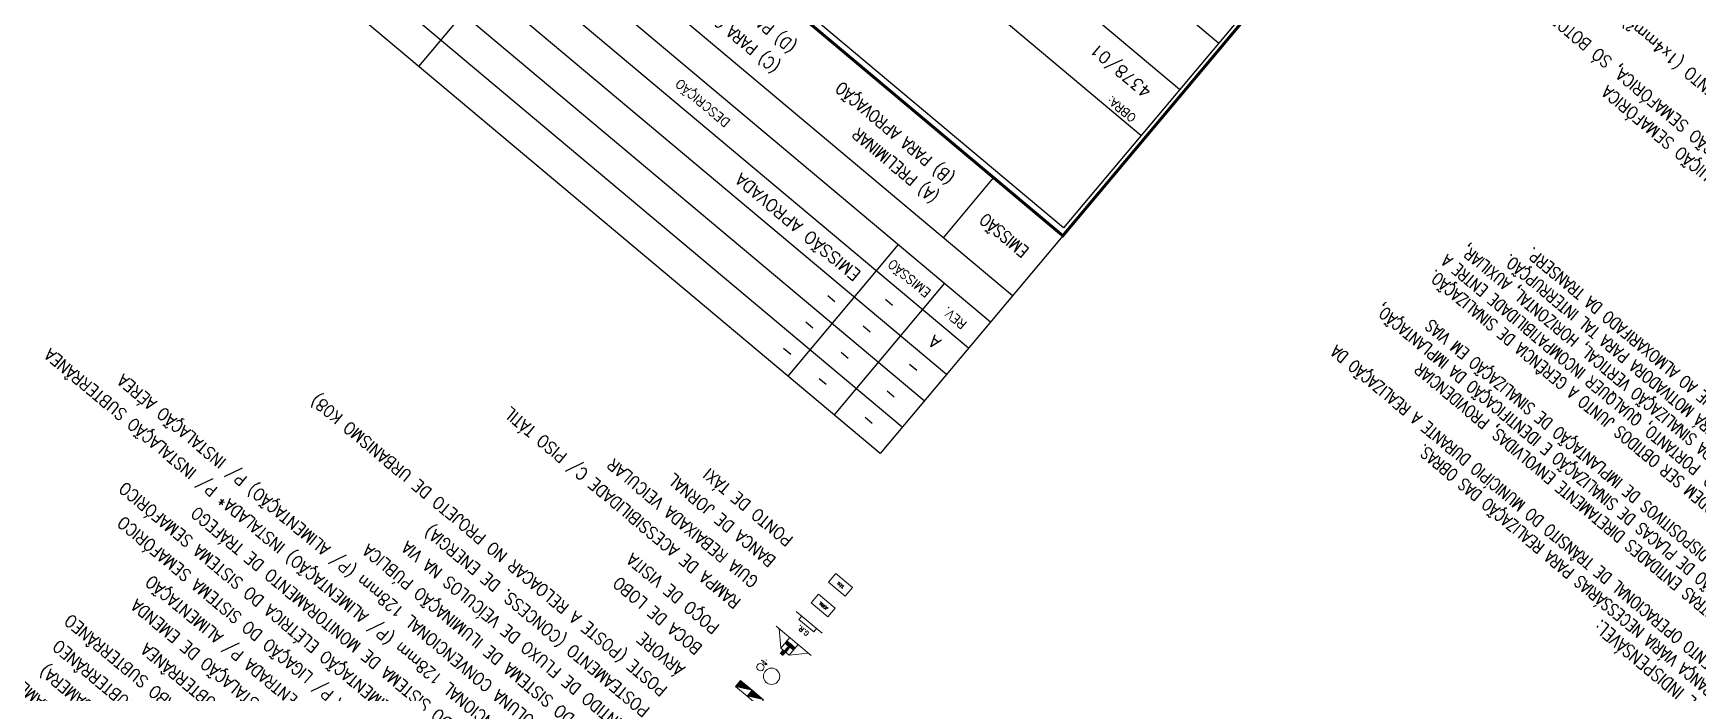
# Model space of a CAD drawing. Extents: x 207448 to 207705, y 7657586 to 7657835.
# Drawn here: x 207508.4 to 207577.5, y 7657752.5 to 7657779.9 of the extents above; entities that cross this region are included whole.
import ezdxf
from ezdxf.enums import TextEntityAlignment as Align

# ---------------------------------------------------------------- set-up
doc = ezdxf.new("R2010")
doc.units = 0
for name, color, linetype in [('A-FORMATO', 8, 'Continuous'), ('FOLHA', 7, 'Continuous'), ('FRM-P02', 2, 'Continuous')]:
    doc.layers.add(name, color=color, linetype=linetype)
doc.styles.add('ARIAL', font='arial.ttf')
doc.styles.add('ROMANC', font='romanc__.ttf')
doc.styles.add('ROMANS', font='romans', dxfattribs={"height": 0.85})
doc.styles.add('STYLE3', font='arial.ttf')
doc.styles.add('TZ_PGT_R080', font='romans.shx', dxfattribs={"width": 0.8})
doc.styles.add('TZ_PGT_R090', font='romans.shx', dxfattribs={"width": 0.9})
doc.styles.add('TZ_ROMANS', font='romans.shx')

# ---------------------------------------------------------------- blocks, each defined once
blk = doc.blocks.new('PP-XYZ.000-9A00-001_A')
at = {"color": 1}
for points in [[(656.76, 122.97), (656.76, 173.01)], [(656.76, 173.01), (830.37, 173.01)], [(656.76, 152.97), (830.37, 152.97)], [(656.76, 142.97), (830.37, 142.97)], [(656.76, 132.97), (830.37, 132.97)]]:
    blk.add_lwpolyline(points, dxfattribs=at)
at = {"layer": 'FOLHA', "color": 2, "const_width": 0.5}
blk.add_lwpolyline([(656, 101.38), (656, 174.06), (831, 174.06)], dxfattribs=at)
at = {"layer": 'FRM-P02'}
for p, q in [((656, 221.26), (831, 221.26)), ((666, 192.76), (666, 221.26)), ((676, 192.76), (676, 221.26)), ((756, 221.26), (756, 192.76)), ((656, 215.56), (831, 215.56)), ((656, 209.86), (831, 209.86)), ((656, 204.16), (831, 204.16)), ((656, 198.46), (831, 198.46)), ((656, 192.76), (831, 192.76)), ((656, 187.06), (831, 187.06))]:
    blk.add_line(p, q, dxfattribs=at)
for points in [[(656, 174.06), (656, 221.26)], [(671, 187.06), (671, 174.06)], [(831, 174.06), (656, 174.06)]]:
    blk.add_lwpolyline(points, dxfattribs=at)
at = {"color": 2, "style": 'ROMANS'}
blk.add_text('OBRA:', height=1.4, dxfattribs=at).set_placement((659.28, 150.97))
at = {"color": 2, "linetype": 'ByBlock', "lineweight": 0}
for tag, p, style in [('0000/00', (660.13, 145.89), 'ROMANC'), ('LOCAL', (692.24, 145.89), 'ROMANS'), ('DE-0000/00-000-000-000', (781.56, 136.5), 'ROMANC'), ('CREA', (790.19, 125.89), 'ROMANC')]:
    blk.add_attdef(tag, p, '', height=2, dxfattribs=dict(at, style=style))
at = {"color": 2, "linetype": 'ByBlock', "lineweight": 0, "style": 'ROMANS'}
blk.add_attdef('PROJETO', text='', height=3, dxfattribs=at).set_placement((718.82, 137.97), align=Align.MIDDLE_CENTER)
at = {"color": 2, "linetype": 'ByBlock', "lineweight": 0, "style": 'ROMANC'}
blk.add_attdef('RESPONSÁVEL_TÉCNICO', text='', height=2, dxfattribs=at).set_placement((738.09, 126.07), align=Align.TOP_CENTER)
at = {"color": 2, "style": 'ROMANS', "width": 0.9}
for tag, p in [('ASSUNTO1', (658.49, 53.87)), ('ASSUNTO2', (658.49, 50.37)), ('ASSUNTO3', (658.49, 46.87))]:
    blk.add_attdef(tag, text='', height=2, dxfattribs=at).set_placement(p, align=Align.TOP_LEFT)
at = {"color": 2, "style": 'STYLE3'}
blk.add_attdef('FOLHA', text='', height=4, dxfattribs=at).set_placement((815.01, 20.08), align=Align.MIDDLE_CENTER)
at = {"layer": 'A-FORMATO', "color": 2, "lineweight": -3, "style": 'ARIAL'}
for tag, p in [('NDOCUMENTO', (473.43, 36.15)), ('DESCRICAO3', (534.26, 36.15)), ('NDOCUMENTO', (473.43, 30.07)), ('DESCRICAO2', (534.26, 30.07)), ('NDOCUMENTO', (473.43, 23.99)), ('DESCRICAO1', (534.26, 23.99))]:
    blk.add_attdef(tag, p, '', height=2.43, rotation=360, dxfattribs=at)
at = {"layer": 'FRM-P02', "style": 'ROMANS'}
for s, p in [('REV.', (661, 196.06)), ('EMISSÃO', (671, 196.06)), ('DESCRIÇÃO', (716, 195.61))]:
    blk.add_text(s, height=1.5, rotation=0, dxfattribs=at).set_placement(p, align=Align.MIDDLE)
at = {"layer": 'FRM-P02', "style": 'ROMANS', "width": 0.85}
for s, p in [('(A) PRELIMINAR', (676.02, 182.01)), ('(C) PARA CONHECIMENTO', (710.08, 182.42)), ('(B) PARA APROVAÇÃO', (676.02, 177.95)), ('(D) PARA COTAÇÃO', (710.15, 178.1))]:
    blk.add_text(s, height=2, rotation=0, dxfattribs=at).set_placement(p)
blk.add_text('EMISSÃO', height=2, rotation=0, dxfattribs=at).set_placement((663.5, 180.56), align=Align.MIDDLE)
at = {"layer": 'FRM-P02', "style": 'ROMANS'}
for tag, p in [('28', (661, 218.41)), ('29', (671, 218.41)), ('31', (762, 218.41)), ('32', (774, 218.41)), ('33', (786, 218.41)), ('34', (798, 218.41)), ('35', (810, 218.41)), ('19', (661, 212.71)), ('20', (671, 212.71)), ('22', (762, 212.71)), ('23', (774, 212.71)), ('24', (786, 212.71)), ('25', (798, 212.71)), ('26', (810, 212.71)), ('10', (661, 206.93)), ('11', (671, 207.01)), ('13', (762, 207.01)), ('14', (774, 207.01)), ('15', (786, 207.01)), ('16', (798, 207.01)), ('17', (810, 207.01)), ('1', (661, 201.23)), ('2', (671, 201.23)), ('4', (762.09, 201.23)), ('5', (774.15, 201.23)), ('6', (786.04, 201.23)), ('7', (798.19, 201.23)), ('8', (810.19, 201.23))]:
    blk.add_attdef(tag, text='', height=2, dxfattribs=at).set_placement(p, align=Align.MIDDLE_CENTER)
for tag, p in [('30', (677.61, 217.34)), ('21', (677.61, 211.64)), ('12', (677.61, 205.94)), ('3', (677.61, 200.24))]:
    blk.add_attdef(tag, p, '', height=2, dxfattribs=at)
at = {"layer": 'FRM-P02', "style": 'ROMANS', "width": 0.85, "flags": 1}
blk.add_attdef('00/00/00', text='', height=2, dxfattribs=at).set_placement((823.5, 218.41), align=Align.MIDDLE_CENTER)
at = {"layer": 'FRM-P02', "style": 'ROMANS', "width": 0.85}
for p in [(823.5, 212.71), (823.5, 207.01), (823.5, 201.23)]:
    blk.add_attdef('00/00/00', text='', height=2, dxfattribs=at).set_placement(p, align=Align.MIDDLE_CENTER)
at = {"layer": 'FRM-P02', "style": 'ROMANS', "width": 0.8}
for tag, height, p in [('ESCALA', 2.63, (774.91, 37)), ('DATA', 2.63, (801.74, 36.54)), ('DIRETOR', 1.4, (700.04, 33.97)), ('ENGENHEIRO', 1.4, (683.84, 22.86)), ('ARQUIVO', 1.4, (728.03, 14.96)), ('SETOR', 1.4, (751.65, 14.91)), ('DATA', 1.4, (775.01, 15))]:
    blk.add_attdef(tag, text='', height=height, dxfattribs=at).set_placement(p, align=Align.TOP_LEFT)
blk = doc.blocks.new('LEGENDA-ELÉTRICA')
at = {"true_color": 0xc9c9c9}
h = blk.add_hatch(color=9, dxfattribs=at)
h.dxf.hatch_style = 1
h.paths.add_polyline_path([(4.91, -95.01), (7.41, -95.01), (7.41, -93.72)])
h = blk.add_hatch(color=9, dxfattribs=at)
h.dxf.hatch_style = 1
h.paths.add_polyline_path([(7.41, -95.01), (9.91, -95.01), (9.91, -93.72)])
at = {"color": 18, "lineweight": 0, "true_color": 0x000000}
for p, q in [((7.41, -95.01), (9.91, -93.72)), ((4.61, -109.74), (10.21, -109.74)), ((5.8, -109.02), (5.8, -109.74)), ((9, -109.02), (5.8, -109.02)), ((9, -109.74), (9, -109.02))]:
    blk.add_line(p, q, dxfattribs=at)
at = {"color": 18, "lineweight": 9, "true_color": 0x000000}
for p, q in [((8.82, -98.36), (8.82, -98.24)), ((8.34, -99.84), (8.22, -99.84)), ((8.44, -100.02), (8.44, -99.66)), ((8.44, -99.66), (8.58, -99.66)), ((8.58, -99.84), (8.44, -99.84)), ((8.44, -99.84), (8.44, -100.02)), ((8.58, -99.66), (8.63, -99.72)), ((8.63, -99.78), (8.58, -99.84)), ((8.63, -99.72), (8.63, -99.78)), ((8.73, -99.96), (8.73, -100.02)), ((8.82, -99.66), (8.97, -100.02)), ((8.82, -100.32), (8.82, -100.44)), ((8.97, -100.02), (9.11, -99.66)), ((9.21, -99.96), (9.21, -100.02)), ((9.3, -99.84), (9.42, -99.84))]:
    blk.add_line(p, q, dxfattribs=at)
at = {"color": 8, "lineweight": 0, "true_color": 0x6e6e6e}
for p, q in [((6.43, -103.43, 0), (4.24, -105.75, 0.11)), ((6.43, -103.43, -1.77), (6.43, -105.75, 0.11)), ((6.43, -103.43, -1.77), (6.43, -105.75, 0.11)), ((8.25, -103.43, 0), (6.43, -103.43, 0)), ((8.25, -103.43, -1.77), (8.25, -105.75, 0.11)), ((8.25, -103.43, 0), (10.58, -105.75))]:
    blk.add_line(p, q, dxfattribs=at)
at = {"color": 252, "lineweight": 0, "true_color": 0x969696, "extrusion": (-2.85798e-07, 2.70025e-09, 1)}
for p, q in [((7.19, -103.31, 0.57), (7.49, -103.31, 0.57)), ((7.19, -103.61, 0.57), (7.19, -103.31, 0.57)), ((7.19, -103.61, 0.57), (7.49, -103.61, 0.57)), ((7.19, -103.91, 0.57), (7.19, -103.61, 0.57)), ((7.49, -103.61, 0.57), (7.19, -103.61, 0.57)), ((7.19, -103.91, 0.57), (7.49, -103.91, 0.57)), ((7.19, -104.22, 0.57), (7.19, -103.91, 0.57)), ((7.49, -103.91, 0.57), (7.19, -103.91, 0.57)), ((7.19, -104.22, 0.57), (7.49, -104.22, 0.57)), ((7.19, -104.52, 0.57), (7.19, -104.22, 0.57)), ((7.49, -104.22, 0.57), (7.19, -104.22, 0.57)), ((7.49, -104.52, 0.57), (7.19, -104.52, 0.57)), ((7.22, -103.33, 0.57), (7.22, -103.59, 0.57)), ((7.22, -103.63, 0.57), (7.22, -103.89, 0.57)), ((7.22, -103.94, 0.57), (7.22, -104.19, 0.57)), ((7.22, -104.24, 0.57), (7.22, -104.5, 0.57)), ((7.23, -103.33, 0.57), (7.23, -103.59, 0.57)), ((7.23, -103.63, 0.57), (7.23, -103.89, 0.57)), ((7.23, -103.94, 0.57), (7.23, -104.19, 0.57)), ((7.23, -104.24, 0.57), (7.23, -104.5, 0.57)), ((7.26, -103.33, 0.57), (7.26, -103.59, 0.57)), ((7.26, -103.33, 0.57), (7.26, -103.59, 0.57)), ((7.26, -103.63, 0.57), (7.26, -103.89, 0.57)), ((7.26, -103.63, 0.57), (7.26, -103.89, 0.57)), ((7.26, -103.94, 0.57), (7.26, -104.19, 0.57)), ((7.26, -103.94, 0.57), (7.26, -104.19, 0.57)), ((7.26, -104.24, 0.57), (7.26, -104.5, 0.57)), ((7.26, -104.24, 0.57), (7.26, -104.5, 0.57)), ((7.32, -103.33, 0.57), (7.32, -103.59, 0.57)), ((7.32, -103.63, 0.57), (7.32, -103.89, 0.57)), ((7.32, -103.94, 0.57), (7.32, -104.19, 0.57)), ((7.32, -104.24, 0.57), (7.32, -104.5, 0.57)), ((7.33, -103.33, 0.57), (7.33, -103.59, 0.57)), ((7.33, -103.63, 0.57), (7.33, -103.89, 0.57)), ((7.33, -103.94, 0.57), (7.33, -104.19, 0.57)), ((7.33, -104.24, 0.57), (7.33, -104.5, 0.57)), ((7.36, -103.33, 0.57), (7.36, -103.59, 0.57)), ((7.36, -103.33, 0.57), (7.36, -103.59, 0.57)), ((7.36, -103.63, 0.57), (7.36, -103.89, 0.57)), ((7.36, -103.63, 0.57), (7.36, -103.89, 0.57)), ((7.36, -103.94, 0.57), (7.36, -104.19, 0.57)), ((7.36, -103.94, 0.57), (7.36, -104.19, 0.57)), ((7.36, -104.24, 0.57), (7.36, -104.5, 0.57)), ((7.36, -104.24, 0.57), (7.36, -104.5, 0.57)), ((7.42, -103.33, 0.57), (7.42, -103.59, 0.57)), ((7.42, -103.63, 0.57), (7.42, -103.89, 0.57)), ((7.42, -103.94, 0.57), (7.42, -104.19, 0.57)), ((7.42, -104.24, 0.57), (7.42, -104.5, 0.57)), ((7.43, -103.33, 0.57), (7.43, -103.59, 0.57)), ((7.43, -103.63, 0.57), (7.43, -103.89, 0.57)), ((7.43, -103.94, 0.57), (7.43, -104.19, 0.57)), ((7.43, -104.24, 0.57), (7.43, -104.5, 0.57)), ((7.46, -103.33, 0.57), (7.46, -103.59, 0.57)), ((7.46, -103.33, 0.57), (7.46, -103.59, 0.57)), ((7.46, -103.63, 0.57), (7.46, -103.89, 0.57)), ((7.46, -103.63, 0.57), (7.46, -103.89, 0.57)), ((7.46, -103.94, 0.57), (7.46, -104.19, 0.57)), ((7.46, -103.94, 0.57), (7.46, -104.19, 0.57)), ((7.46, -104.24, 0.57), (7.46, -104.5, 0.57)), ((7.46, -104.24, 0.57), (7.46, -104.5, 0.57)), ((7.49, -103.31, 0.57), (7.49, -103.61, 0.57)), ((7.49, -103.61, 0.57), (7.49, -103.91, 0.57)), ((7.49, -103.91, 0.57), (7.49, -104.22, 0.57)), ((7.49, -104.22, 0.57), (7.49, -104.52, 0.57))]:
    blk.add_line(p, q, dxfattribs=at)
at = {"color": 18, "lineweight": 0, "true_color": 0x000000}
for points in [[(4.91, -93.72), (7.41, -93.72), (7.41, -95.01), (4.91, -95.01)], [(7.41, -93.72), (9.91, -93.72), (9.91, -95.01), (7.41, -95.01)], [(9.22, -114.3), (5.62, -114.3), (5.62, -112.43), (9.22, -112.43)], [(9.22, -118.8), (5.62, -118.8), (5.62, -116.93), (9.22, -116.93)]]:
    blk.add_lwpolyline(points, close=True, dxfattribs=at)
at = {"color": 252, "lineweight": 0, "true_color": 0x969696, "extrusion": (2.81321e-06, 0.025681, 0.99967), "elevation": -2.11}
for points in [[(-6.93, 104.99), (-6.44, 104.99), (-6.44, 104.5), (-6.93, 104.5)], [(-7.29, 104.99), (-6.81, 104.99), (-6.81, 104.5), (-7.29, 104.5)], [(-7.78, 104.99), (-7.29, 104.99), (-7.29, 104.5), (-7.78, 104.5)], [(-8.26, 104.99), (-7.78, 104.99), (-7.78, 104.5), (-8.26, 104.5)]]:
    blk.add_lwpolyline(points, close=True, dxfattribs=at)
at = {"color": 8, "lineweight": 0, "true_color": 0x6e6e6e}
blk.add_lwpolyline([(11.21, -105.75), (3.61, -105.75)], dxfattribs=at)
at = {"color": 18, "lineweight": 0, "true_color": 0x000000}
blk.add_circle((6.43, -98.87), 1.35, dxfattribs=at)
at = {"color": 252, "lineweight": 0, "true_color": 0x969696, "extrusion": (2.81321e-06, 0.025681, 0.99967)}
for centre in [(-6.47, 104.53, -2.11), (-6.47, 104.59, -2.11), (-6.47, 104.65, -2.11), (-6.47, 104.71, -2.11), (-6.47, 104.77, -2.11), (-6.47, 104.83, -2.11), (-6.47, 104.89, -2.11), (-6.47, 104.96, -2.11), (-6.53, 104.53, -2.11), (-6.53, 104.59, -2.11), (-6.53, 104.65, -2.11), (-6.53, 104.71, -2.11), (-6.53, 104.77, -2.11), (-6.53, 104.83, -2.11), (-6.53, 104.89, -2.11), (-6.53, 104.96, -2.11), (-6.59, 104.53, -2.11), (-6.59, 104.59, -2.11), (-6.59, 104.65, -2.11), (-6.59, 104.71, -2.11), (-6.59, 104.77, -2.11), (-6.59, 104.83, -2.11), (-6.59, 104.89, -2.11), (-6.59, 104.96, -2.11), (-6.65, 104.53, -2.11), (-6.65, 104.59, -2.11), (-6.65, 104.65, -2.11), (-6.65, 104.71, -2.11), (-6.65, 104.77, -2.11), (-6.65, 104.83, -2.11), (-6.65, 104.89, -2.11), (-6.65, 104.96, -2.11), (-6.72, 104.53, -2.11), (-6.72, 104.59, -2.11), (-6.72, 104.65, -2.11), (-6.72, 104.71, -2.11), (-6.72, 104.77, -2.11), (-6.72, 104.83, -2.11), (-6.72, 104.89, -2.11), (-6.72, 104.96, -2.11), (-6.78, 104.53, -2.11), (-6.78, 104.59, -2.11), (-6.78, 104.65, -2.11), (-6.78, 104.71, -2.11), (-6.78, 104.77, -2.11), (-6.78, 104.83, -2.11), (-6.78, 104.89, -2.11), (-6.78, 104.96, -2.11), (-6.84, 104.53, -2.11), (-6.84, 104.53, -2.11), (-6.84, 104.59, -2.11), (-6.84, 104.59, -2.11), (-6.84, 104.65, -2.11), (-6.84, 104.65, -2.11), (-6.84, 104.71, -2.11), (-6.84, 104.71, -2.11), (-6.84, 104.77, -2.11), (-6.84, 104.77, -2.11), (-6.84, 104.83, -2.11), (-6.84, 104.83, -2.11), (-6.84, 104.89, -2.11), (-6.84, 104.89, -2.11), (-6.84, 104.96, -2.11), (-6.84, 104.96, -2.11), (-6.9, 104.53, -2.11), (-6.9, 104.53, -2.11), (-6.9, 104.59, -2.11), (-6.9, 104.59, -2.11), (-6.9, 104.65, -2.11), (-6.9, 104.65, -2.11), (-6.9, 104.71, -2.11), (-6.9, 104.71, -2.11), (-6.9, 104.77, -2.11), (-6.9, 104.77, -2.11), (-6.9, 104.83, -2.11), (-6.9, 104.83, -2.11), (-6.9, 104.89, -2.11), (-6.9, 104.89, -2.11), (-6.9, 104.96, -2.11), (-6.9, 104.96, -2.11), (-6.96, 104.53, -2.11), (-6.96, 104.59, -2.11), (-6.96, 104.65, -2.11), (-6.96, 104.71, -2.11), (-6.96, 104.77, -2.11), (-6.96, 104.83, -2.11), (-6.96, 104.89, -2.11), (-6.96, 104.96, -2.11), (-7.02, 104.53, -2.11), (-7.02, 104.59, -2.11), (-7.02, 104.65, -2.11), (-7.02, 104.71, -2.11), (-7.02, 104.77, -2.11), (-7.02, 104.83, -2.11), (-7.02, 104.89, -2.11), (-7.02, 104.96, -2.11), (-7.08, 104.53, -2.11), (-7.08, 104.59, -2.11), (-7.08, 104.65, -2.11), (-7.08, 104.71, -2.11), (-7.08, 104.77, -2.11), (-7.08, 104.83, -2.11), (-7.08, 104.89, -2.11), (-7.08, 104.96, -2.11), (-7.14, 104.53, -2.11), (-7.14, 104.59, -2.11), (-7.14, 104.65, -2.11), (-7.14, 104.71, -2.11), (-7.14, 104.77, -2.11), (-7.14, 104.83, -2.11), (-7.14, 104.89, -2.11), (-7.14, 104.96, -2.11), (-7.2, 104.53, -2.11), (-7.2, 104.59, -2.11), (-7.2, 104.65, -2.11), (-7.2, 104.71, -2.11), (-7.2, 104.77, -2.11), (-7.2, 104.83, -2.11), (-7.2, 104.89, -2.11), (-7.2, 104.96, -2.11), (-7.26, 104.53, -2.11), (-7.26, 104.59, -2.11), (-7.26, 104.65, -2.11), (-7.26, 104.71, -2.11), (-7.26, 104.77, -2.11), (-7.26, 104.83, -2.11), (-7.26, 104.89, -2.11), (-7.26, 104.96, -2.11), (-7.32, 104.53, -2.11), (-7.32, 104.59, -2.11), (-7.32, 104.65, -2.11), (-7.32, 104.71, -2.11), (-7.32, 104.77, -2.11), (-7.32, 104.83, -2.11), (-7.32, 104.89, -2.11), (-7.32, 104.96, -2.11), (-7.38, 104.53, -2.11), (-7.38, 104.59, -2.11), (-7.38, 104.65, -2.11), (-7.38, 104.71, -2.11), (-7.38, 104.77, -2.11), (-7.38, 104.83, -2.11), (-7.38, 104.89, -2.11), (-7.38, 104.96, -2.11), (-7.44, 104.53, -2.11), (-7.44, 104.59, -2.11), (-7.44, 104.65, -2.11), (-7.44, 104.71, -2.11), (-7.44, 104.77, -2.11), (-7.44, 104.83, -2.11), (-7.44, 104.89, -2.11), (-7.44, 104.96, -2.11), (-7.5, 104.53, -2.11), (-7.5, 104.59, -2.11), (-7.5, 104.65, -2.11), (-7.5, 104.71, -2.11), (-7.5, 104.77, -2.11), (-7.5, 104.83, -2.11), (-7.5, 104.89, -2.11), (-7.5, 104.96, -2.11), (-7.57, 104.53, -2.11), (-7.57, 104.59, -2.11), (-7.57, 104.65, -2.11), (-7.57, 104.71, -2.11), (-7.57, 104.77, -2.11), (-7.57, 104.83, -2.11), (-7.57, 104.89, -2.11), (-7.57, 104.96, -2.11), (-7.63, 104.53, -2.11), (-7.63, 104.59, -2.11), (-7.63, 104.65, -2.11), (-7.63, 104.71, -2.11), (-7.63, 104.77, -2.11), (-7.63, 104.83, -2.11), (-7.63, 104.89, -2.11), (-7.63, 104.96, -2.11), (-7.69, 104.53, -2.11), (-7.69, 104.59, -2.11), (-7.69, 104.65, -2.11), (-7.69, 104.71, -2.11), (-7.69, 104.77, -2.11), (-7.69, 104.83, -2.11), (-7.69, 104.89, -2.11), (-7.69, 104.96, -2.11), (-7.75, 104.53, -2.11), (-7.75, 104.59, -2.11), (-7.75, 104.65, -2.11), (-7.75, 104.71, -2.11), (-7.75, 104.77, -2.11), (-7.75, 104.83, -2.11), (-7.75, 104.89, -2.11), (-7.75, 104.96, -2.11), (-7.81, 104.53, -2.11), (-7.81, 104.59, -2.11), (-7.81, 104.65, -2.11), (-7.81, 104.71, -2.11), (-7.81, 104.77, -2.11), (-7.81, 104.83, -2.11), (-7.81, 104.89, -2.11), (-7.81, 104.96, -2.11), (-7.87, 104.53, -2.11), (-7.87, 104.59, -2.11), (-7.87, 104.65, -2.11), (-7.87, 104.71, -2.11), (-7.87, 104.77, -2.11), (-7.87, 104.83, -2.11), (-7.87, 104.89, -2.11), (-7.87, 104.96, -2.11), (-7.93, 104.53, -2.11), (-7.93, 104.59, -2.11), (-7.93, 104.65, -2.11), (-7.93, 104.71, -2.11), (-7.93, 104.77, -2.11), (-7.93, 104.83, -2.11), (-7.93, 104.89, -2.11), (-7.93, 104.96, -2.11), (-7.99, 104.53, -2.11), (-7.99, 104.59, -2.11), (-7.99, 104.65, -2.11), (-7.99, 104.71, -2.11), (-7.99, 104.77, -2.11), (-7.99, 104.83, -2.11), (-7.99, 104.89, -2.11), (-7.99, 104.96, -2.11), (-8.05, 104.53, -2.11), (-8.05, 104.59, -2.11), (-8.05, 104.65, -2.11), (-8.05, 104.71, -2.11), (-8.05, 104.77, -2.11), (-8.05, 104.83, -2.11), (-8.05, 104.89, -2.11), (-8.05, 104.96, -2.11), (-8.11, 104.53, -2.11), (-8.11, 104.59, -2.11), (-8.11, 104.65, -2.11), (-8.11, 104.71, -2.11), (-8.11, 104.77, -2.11), (-8.11, 104.83, -2.11), (-8.11, 104.89, -2.11), (-8.11, 104.96, -2.11), (-8.17, 104.53, -2.11), (-8.17, 104.59, -2.11), (-8.17, 104.65, -2.11), (-8.17, 104.71, -2.11), (-8.17, 104.77, -2.11), (-8.17, 104.83, -2.11), (-8.17, 104.89, -2.11), (-8.17, 104.96, -2.11), (-8.23, 104.53, -2.11), (-8.23, 104.59, -2.11), (-8.23, 104.65, -2.11), (-8.23, 104.71, -2.11), (-8.23, 104.77, -2.11), (-8.23, 104.83, -2.11), (-8.23, 104.89, -2.11), (-8.23, 104.96, -2.11)]:
    blk.add_circle(centre, 0.0152, dxfattribs=at)
at = {"color": 252, "lineweight": 0, "true_color": 0x969696, "extrusion": (-0.0024, -0.000738612, 0.999997)}
for centre in [(7.21, -102.73, 0.64), (7.22, -102.79, 0.64), (7.22, -102.85, 0.64), (7.22, -102.91, 0.64), (7.22, -102.97, 0.64), (7.22, -103.03, 0.64), (7.22, -103.09, 0.64), (7.22, -103.15, 0.64), (7.22, -103.21, 0.64), (7.22, -103.27, 0.64), (7.28, -102.73, 0.64), (7.28, -102.79, 0.64), (7.28, -102.85, 0.64), (7.28, -102.91, 0.64), (7.28, -102.97, 0.64), (7.28, -103.03, 0.64), (7.28, -103.09, 0.64), (7.28, -103.15, 0.64), (7.28, -103.21, 0.64), (7.28, -103.27, 0.64), (7.34, -102.73, 0.64), (7.34, -102.79, 0.64), (7.34, -102.85, 0.64), (7.34, -102.91, 0.64), (7.34, -102.97, 0.64), (7.34, -103.03, 0.64), (7.34, -103.09, 0.64), (7.34, -103.15, 0.64), (7.34, -103.21, 0.64), (7.34, -103.27, 0.64), (7.4, -102.73, 0.64), (7.4, -102.79, 0.64), (7.4, -102.85, 0.64), (7.4, -102.91, 0.64), (7.4, -102.97, 0.64), (7.4, -103.03, 0.64), (7.4, -103.09, 0.64), (7.4, -103.15, 0.64), (7.4, -103.21, 0.64), (7.4, -103.27, 0.64), (7.46, -102.72, 0.64), (7.46, -102.79, 0.64), (7.46, -102.85, 0.64), (7.46, -102.91, 0.64), (7.46, -102.97, 0.64), (7.46, -103.03, 0.64), (7.46, -103.09, 0.64), (7.46, -103.15, 0.64), (7.46, -103.21, 0.64), (7.46, -103.27, 0.64), (7.52, -102.72, 0.64), (7.52, -102.78, 0.64), (7.52, -102.85, 0.64), (7.52, -102.91, 0.64), (7.52, -102.97, 0.64), (7.52, -103.03, 0.64), (7.52, -103.09, 0.64), (7.52, -103.15, 0.64), (7.52, -103.21, 0.64), (7.52, -103.27, 0.64), (7.58, -102.72, 0.64), (7.58, -102.78, 0.64), (7.58, -102.84, 0.64), (7.58, -102.91, 0.64), (7.58, -102.97, 0.64), (7.58, -103.03, 0.64), (7.58, -103.09, 0.64), (7.58, -103.15, 0.64), (7.58, -103.21, 0.64), (7.59, -103.27, 0.64), (7.64, -102.72, 0.64), (7.64, -102.78, 0.64), (7.64, -102.84, 0.64), (7.64, -102.9, 0.64), (7.64, -102.97, 0.64), (7.64, -103.03, 0.64), (7.64, -103.09, 0.64), (7.64, -103.15, 0.64), (7.65, -103.21, 0.64), (7.65, -103.27, 0.64), (7.7, -102.72, 0.64), (7.7, -102.78, 0.64), (7.7, -102.84, 0.64), (7.7, -102.9, 0.64), (7.7, -102.96, 0.64), (7.7, -103.03, 0.64), (7.7, -103.09, 0.64), (7.71, -103.15, 0.64), (7.71, -103.21, 0.64), (7.71, -103.27, 0.64), (7.76, -102.72, 0.64), (7.76, -102.78, 0.64), (7.76, -102.84, 0.64), (7.76, -102.9, 0.64), (7.76, -102.96, 0.64), (7.76, -103.02, 0.64), (7.77, -103.09, 0.64), (7.77, -103.15, 0.64), (7.77, -103.21, 0.64), (7.77, -103.27, 0.64)]:
    blk.add_circle(centre, 0.0152, dxfattribs=at)
at = {"color": 252, "lineweight": 0, "true_color": 0x969696, "extrusion": (-2.85798e-07, 2.70025e-09, 1)}
for centre, radius, start, end in [((7.24, -103.33, 0.57), 0.0182, 359.9421, 179.9421), ((7.24, -103.59, 0.57), 0.0182, 179.9421, 359.9421), ((7.24, -103.63, 0.57), 0.0182, 359.9421, 179.9421), ((7.24, -103.89, 0.57), 0.0182, 179.9421, 359.9421), ((7.24, -103.94, 0.57), 0.0182, 359.9421, 179.9421), ((7.24, -104.19, 0.57), 0.0182, 179.9421, 359.9421), ((7.24, -104.24, 0.57), 0.0182, 359.9421, 179.9421), ((7.24, -104.5, 0.57), 0.0182, 179.9421, 359.9421), ((7.24, -103.33, 0.57), 0.0152, 359.9421, 179.9421), ((7.24, -103.59, 0.57), 0.0152, 179.9421, 359.9421), ((7.24, -103.63, 0.57), 0.0152, 359.9421, 179.9421), ((7.24, -103.89, 0.57), 0.0152, 179.9421, 359.9421), ((7.24, -103.94, 0.57), 0.0152, 359.9421, 179.9421), ((7.24, -104.19, 0.57), 0.0152, 179.9421, 359.9421), ((7.24, -104.24, 0.57), 0.0152, 359.9421, 179.9421), ((7.24, -104.5, 0.57), 0.0152, 179.9421, 359.9421), ((7.34, -103.33, 0.57), 0.0182, 359.9421, 179.9421), ((7.34, -103.59, 0.57), 0.0182, 179.9421, 359.9421), ((7.34, -103.63, 0.57), 0.0182, 359.9421, 179.9421), ((7.34, -103.89, 0.57), 0.0182, 179.9421, 359.9421), ((7.34, -103.94, 0.57), 0.0182, 359.9421, 179.9421), ((7.34, -104.19, 0.57), 0.0182, 179.9421, 359.9421), ((7.34, -104.24, 0.57), 0.0182, 359.9421, 179.9421), ((7.34, -104.5, 0.57), 0.0182, 179.9421, 359.9421), ((7.34, -103.33, 0.57), 0.0152, 359.9421, 179.9421), ((7.34, -103.59, 0.57), 0.0152, 179.9421, 359.9421), ((7.34, -103.63, 0.57), 0.0152, 359.9421, 179.9421), ((7.34, -103.89, 0.57), 0.0152, 179.9421, 359.9421), ((7.34, -103.94, 0.57), 0.0152, 359.9421, 179.9421), ((7.34, -104.19, 0.57), 0.0152, 179.9421, 359.9421), ((7.34, -104.24, 0.57), 0.0152, 359.9421, 179.9421), ((7.34, -104.5, 0.57), 0.0152, 179.9421, 359.9421), ((7.44, -103.33, 0.57), 0.0182, 359.9421, 179.9421), ((7.44, -103.59, 0.57), 0.0182, 179.9421, 359.9421), ((7.44, -103.63, 0.57), 0.0182, 359.9421, 179.9421), ((7.44, -103.89, 0.57), 0.0182, 179.9421, 359.9421), ((7.44, -103.94, 0.57), 0.0182, 359.9421, 179.9421), ((7.44, -104.19, 0.57), 0.0182, 179.9421, 359.9421), ((7.44, -104.24, 0.57), 0.0182, 359.9421, 179.9421), ((7.44, -104.5, 0.57), 0.0182, 179.9421, 359.9421), ((7.44, -103.33, 0.57), 0.0152, 359.9421, 179.9421), ((7.44, -103.59, 0.57), 0.0152, 179.9421, 359.9421), ((7.44, -103.63, 0.57), 0.0152, 359.9421, 179.9421), ((7.44, -103.89, 0.57), 0.0152, 179.9421, 359.9421), ((7.44, -103.94, 0.57), 0.0152, 359.9421, 179.9421), ((7.44, -104.19, 0.57), 0.0152, 179.9421, 359.9421), ((7.44, -104.24, 0.57), 0.0152, 359.9421, 179.9421), ((7.44, -104.5, 0.57), 0.0152, 179.9421, 359.9421)]:
    blk.add_arc(centre, radius, start, end, dxfattribs=at)
at = {"color": 18, "lineweight": 9, "true_color": 0x000000}
blk.add_ellipse((8.82, -98.84), major_axis=(-0.424, 0.424), ratio=1, start_param=3.926991, end_param=10.210176, dxfattribs=at)
at = {"color": 1, "style": 'TZ_PGT_R090', "width": 0.9}
for s, p in [('ENCAMINHAMENTO SUBTERRÂNEO DO CABO DE DISTRIBUIÇÃO DE GRUPOS ', (18.3, -12.92)), ('ENCAMINHAMENTO ATERRADO DO CABO DO CONJUNTO DE ATERRAMENTO', (18.3, -17.45)), ('CONJUNTO DE ATERRAMENTO P/ SISTEMA SEMAFÓRICO (E CÂMERA)', (18.3, -21.99)), ('CAIXA DE PASSAGEM SUBTERRÂNEA TIPO PI P/ CABO SUBTERRÂNEO', (18.3, -26.52)), ('CAIXA DE PASSAGEM SUBTERRÂNEA TIPO RM P/ CABO SUBTERRÂNEO', (18.3, -31.05)), ('EMENDA DE CABOS EM CAIXA DE PASSAGEM SUBTERRÂNEA', (18.3, -35.58)), ('INDICAÇÃO DO GRUPO SEMAFÓRICO C/ INSTALAÇÃO DE EMENDA', (18.3, -40.11)), ('CAIXA C/ DISJUNTOR DO PADRÃO DE ENTRADA P/ ALIMENTAÇÃO', (18.3, -44.64)), ('POSTE DE ALIMENTAÇÃO ELÉTRICA P/ LIGAÇÃO DO SISTEMA SEMAFÓRICO', (18.3, -49.18)), ('PONTO SUBTERRÂNEO P/ ALIMENTAÇÃO ELÉTRICA DO SISTEMA SEMAFÓRICO', (18.3, -53.71)), ('POSTE P/ CÂMERA DO SISTEMA DE MONITORAMENTO DE TRÁFEGO', (18.3, -58.24)), ('COLUNA CONVENCIONAL 128mm (P/ ALIMENTAÇÃO) INSTALADA* P/ INSTALAÇÃO SUBTERRÂNEA', (18.3, -62.77)), ('INSTALAR COLUNA CONVENCIONAL 128mm (P/ ALIMENTAÇÃO) P/ INSTALAÇÃO AÉREA', (18.3, -67.27)), ('POSTE DO SISTEMA DE ILUMINAÇÃO PÚBLICA', (18.3, -71.83)), ('SENTIDO DE FLUXO DE VEÍCULOS NA VIA', (18.3, -76.37)), ('POSTEAMENTO (CONCESS. DE ENERGIA)', (18.3, -80.87)), ('POSTE (POSTE A RELOACAR NO PROJETO DE URBANISMO K08)', (18.3, -85.37)), ('ÁRVORE', (18.3, -89.87)), ('BOCA DE LOBO', (18.3, -94.37)), ('POÇO DE VISITA', (18.3, -98.87)), ('RAMPA DE ACESSIBILIDADE C/ PISO TÁTIL', (18.3, -104.37)), ('GUIA REBAIXADA VEICULAR', (18.3, -108.87)), ('BANCA DE JORNAL', (18.3, -113.37)), ('PONTO DE TÁXI', (18.3, -117.87))]:
    blk.add_text(s, height=2, dxfattribs=at).set_placement(p, align=Align.MIDDLE_LEFT)
at = {"color": 18, "lineweight": 0, "true_color": 0x000000, "style": 'TZ_ROMANS'}
blk.add_text('G.R.', height=0.8, dxfattribs=at).set_placement((6.23, -108.07), align=Align.MIDDLE_LEFT)
at = {"color": 18, "lineweight": 0, "true_color": 0x000000, "style": 'TZ_PGT_R090', "width": 0.9}
for s, rotation, p in [('JORN.', 359.9984, (7.37, -113.36)), ('TÁXI', 359.9972, (7.37, -117.86))]:
    blk.add_text(s, height=0.5, rotation=rotation, dxfattribs=at).set_placement(p, align=Align.MIDDLE_CENTER)
blk = doc.blocks.new('LEGENDA-SIN SEMAFÓRICA')
at = {"color": 1, "style": 'TZ_PGT_R090', "width": 0.9}
for s, p in [('INSTALADA* - CORRESPONDE A PREVISÃO DE INSTALAÇÃO NO PROJETO 4K23, PORTANTO, AS RESPECTIVAS COLUNAS FORAM ', (2.06, -185.87)), ('INSTALADAS NO PROJETO DE REDE SUBTERRÂNEA DE DUTOS P/ SEMÁFOROS, "DUTOS RTD SEMÁFOROS - EXECUTIVO (12)"  ', (2.06, -189.37))]:
    blk.add_text(s, height=2, dxfattribs=at).set_placement(p, align=Align.MIDDLE_LEFT)
blk = doc.blocks.new('6-NOTAÇÃO-EL')
at = {"color": 1, "style": 'TZ_PGT_R090', "width": 0.9}
for s, p in [('CABO MULTIPOLAR DA DISTRIBUIÇÃO SEMAFÓRICA', (72.69, -8.32)), ('CABO MULTIPOLAR DA DISTRIBUIÇÃO SEMAFÓRICA, SÓ BOTOEIRA', (72.69, -12.04)), ('CABO P/ INTERLIGAÇÃO DE ATERRAMENTO (1x4mm²)', (72.69, -19.5))]:
    blk.add_text(s, height=2, dxfattribs=at).set_placement(p)
blk.add_text('REM/EX - REMANEJAR CABO(S) EXISTENTE(S)', height=2, dxfattribs=at).set_placement((94.02, -45.31), align=Align.MIDDLE_LEFT)
blk = doc.blocks.new('Obrsevação EL')
at = {"insert": (0, 0), "char_height": 2.5, "attachment_point": 1, "style": 'TZ_PGT_R080'}
blk.add_mtext('{\\H0.88x;\\C30;OBSERVAÇÕES: PARA O INÍCIO DAS IMPLANTAÇÕES É INDISPENSÁVEL:\\P\\H0.90909x;\\C20;1- OBSERVAR E APLICAR TODAS AS MEDIDAS DE SEGURANÇA VIÁRIA NECESSÁRIAS PARA REALIZAÇÃO DAS OBRAS.\\P2- SEMPRE QUE NECESSÁRIO, SOLICITAR O ACOMPANHAMENTO OPERACIONAL DE TRÂNSITO DO MUNICÍPIO DURANTE A REALIZAÇÃO DA\\P   IMPLANTAÇÃO.\\P3- SE NECESSÁRIO, E EM CONJUNTO COM A PREFEITURA E OUTRAS ENTIDADES DIRETAMENTE ENVOLVIDAS, PROVIDENCIAR\\P   COLOCAÇÃO DE DIPOSITIVOS DE CANALIZAÇÃO VIÁRIA, COLOCAÇÃO DE PLACAS DE SINALIZAÇÃO E IDENTIFICAÇÃO DA IMPLANTAÇÃO,\\P   ILUMINAÇÃO NOTURNA, COLOCAÇÃO DE TAPUMES, ENTRE OUTROS DISPOSITIVOS DE IMPLANTAÇÃO DE SINALIZAÇÃO EM VIAS \\P   PÚBLICAS (SEGUIR "CTB" E "MANUAL DE OBRAS").\\P4- AS ESPECIFICAÇÕES, DETALHES E PROCEDIMENTOS DE INSTALAÇÃO PODEM SER OBTIDOS JUNTO A GERÊNCIA DE SINALIZAÇÃO.\\P5- QUALQUER FALTA DE SEGURANÇA VIÁRIA DEVERÁ CESSAR A IMPLANTAÇÃO, PORTANTO, QUALQUER INCOMPATIBILIDADE ENTRE A\\P   SINALIZAÇÃO SEMAFÓRICA PROPOSTA EM PROJETO COM A ATUAL SITUAÇÃO DA SINALIZAÇÃO VERTICAL, HORIZONTAL, AUXILIAR,\\P   RODOFERROVIÁRIA, ENTRE OUTRAS ESTABELECIDAS NA LEGISLAÇÃO VIGENTE SERÁ MOTIVADORA PARA TAL INTERRUPÇÃO.\\P6- TODO MATERIAL \\H1x;DESINSTALADOS E \\H1x;RETIRADO DEVERÁ SER DEVOLVIDO E ENTREGUE AO ALMOXARIFADO DA TRANSERP. }', dxfattribs=at)
blk = doc.blocks.new('050-6E22_Geral')
at = {"color": 160, "true_color": 0x0a47ff}
for name, p in [('LEGENDA-SIN SEMAFÓRICA', (639.61, 567.59)), ('LEGENDA-ELÉTRICA', (639.61, 360.07))]:
    blk.add_blockref(name, p, dxfattribs=at)
for name, p in [('Obrsevação EL', (465.24, 167.57)), ('6-NOTAÇÃO-EL', (471, 104.94))]:
    blk.add_blockref(name, p)

msp = doc.modelspace()

# ---------------------------------------------------------------- block references
ref = msp.add_blockref('PP-XYZ.000-9A00-001_A', (207704.755, 7657699.401, 0), dxfattribs=dict(xscale=0.250000000070606, yscale=0.250000000070606, zscale=0.250000000070606, rotation=140.0043312425254))
ref.add_attrib('0000/00', '4378/01', (207554.883, 7657777.53, 0), dxfattribs={"color": 2, "linetype": 'ByBlock', "lineweight": 0, "height": 0.5, "rotation": 140.00433, "style": 'ROMANC'})
ref.add_attrib('1', 'A', dxfattribs={"layer": 'FRM-P02', "height": 0.5, "rotation": 140.00433, "style": 'ROMANS'}).set_placement((207545.824, 7657767.071, 0), align=Align.MIDDLE_CENTER)
ref.add_attrib('2', '-', dxfattribs={"layer": 'FRM-P02', "height": 0.5, "rotation": 140.00433, "style": 'ROMANS'}).set_placement((207543.908, 7657768.678, 0), align=Align.MIDDLE_CENTER)
ref.add_attrib('3', 'EMISSÃO APROVADA', (207542.802, 7657769.928, 0), dxfattribs={"layer": 'FRM-P02', "height": 0.5, "rotation": 140.00433, "style": 'ROMANS'})
ref.add_attrib('10', '-', dxfattribs={"layer": 'FRM-P02', "height": 0.5, "rotation": 140.00433, "style": 'ROMANS'}).set_placement((207544.908, 7657765.98, 0), align=Align.MIDDLE_CENTER)
ref.add_attrib('11', '-', dxfattribs={"layer": 'FRM-P02', "height": 0.5, "rotation": 140.00433, "style": 'ROMANS'}).set_placement((207542.979, 7657767.571, 0), align=Align.MIDDLE_CENTER)
ref.add_attrib('12', '-', (207541.886, 7657768.837, 0), dxfattribs={"layer": 'FRM-P02', "height": 0.5, "rotation": 140.00433, "style": 'ROMANS'})
ref.add_attrib('19', '-', dxfattribs={"layer": 'FRM-P02', "height": 0.5, "rotation": 140.00433, "style": 'ROMANS'}).set_placement((207543.979, 7657764.872, 0), align=Align.MIDDLE_CENTER)
ref.add_attrib('20', '-', dxfattribs={"layer": 'FRM-P02', "height": 0.5, "rotation": 140.00433, "style": 'ROMANS'}).set_placement((207542.063, 7657766.479, 0), align=Align.MIDDLE_CENTER)
ref.add_attrib('21', '-', (207540.97, 7657767.745, 0), dxfattribs={"layer": 'FRM-P02', "height": 0.5, "rotation": 140.00433, "style": 'ROMANS'})
ref.add_attrib('28', '-', dxfattribs={"layer": 'FRM-P02', "height": 0.5, "rotation": 140.00433, "style": 'ROMANS'}).set_placement((207543.063, 7657763.78, 0), align=Align.MIDDLE_CENTER)
ref.add_attrib('29', '-', dxfattribs={"layer": 'FRM-P02', "height": 0.5, "rotation": 140.00433, "style": 'ROMANS'}).set_placement((207541.148, 7657765.387, 0), align=Align.MIDDLE_CENTER)
ref.add_attrib('30', '-', (207540.054, 7657766.653, 0), dxfattribs={"layer": 'FRM-P02', "height": 0.5, "rotation": 140.00433, "style": 'ROMANS'})
at = {"xscale": 0.250000000070606, "yscale": 0.250000000070606, "zscale": 0.250000000070606, "rotation": 140.0043312425254}
msp.add_blockref('050-6E22_Geral', (207704.755, 7657699.401, 0), dxfattribs=at)

doc.saveas('drawing.dxf')
